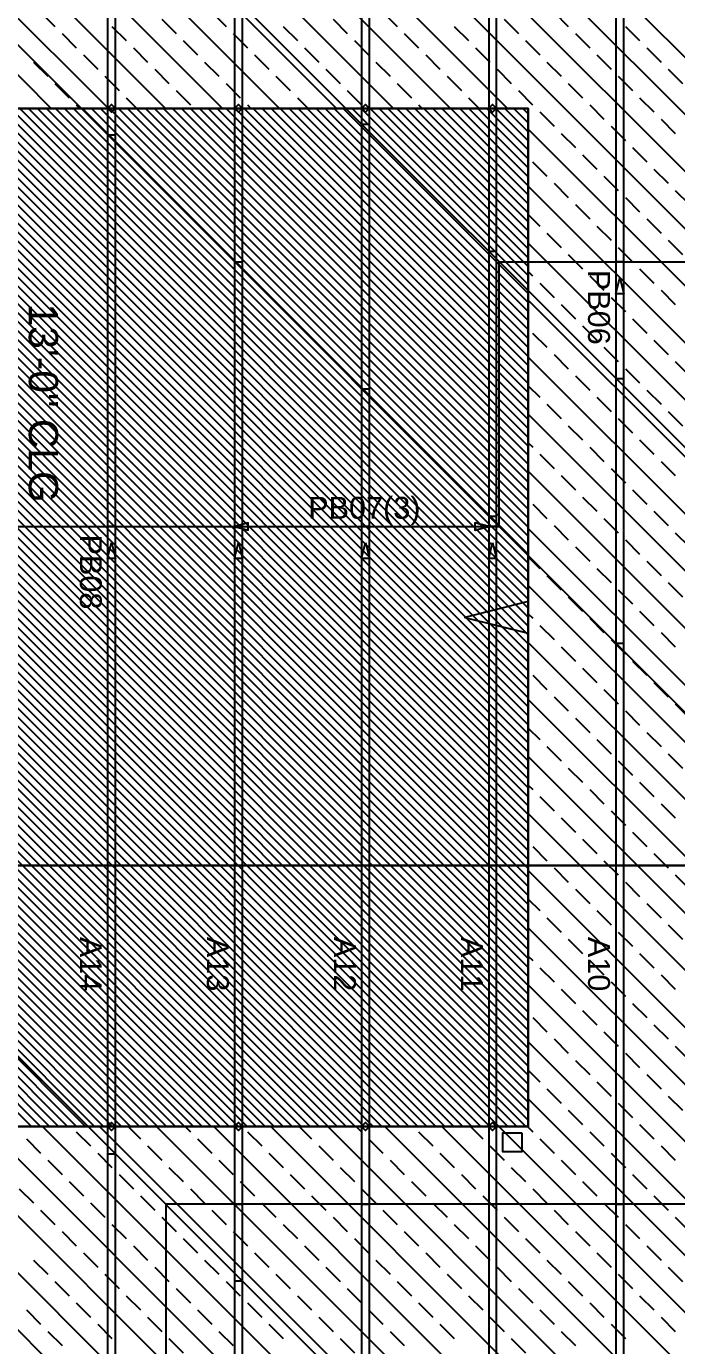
# Model space of a CAD drawing. Header units: inches. Extents: x -25328 to 8149, y -5530 to 4336.
# Drawn here: x 1439.2 to 1562.1, y 2801.9 to 3051.1 of the extents above; entities that cross this region are included whole.
import ezdxf

# ---------------------------------------------------------------- set-up
doc = ezdxf.new("R2010")
doc.units = ezdxf.units.IN
doc.header["$LTSCALE"] = 16
doc.header["$MEASUREMENT"] = 0
doc.layers.get('0').update_dxf_attribs({"linetype": 'CONTINUOUS'})
for name, color, linetype in [('1st_Floor_Labels_Engineering_Mem', 7, 'CONTINUOUS'), ('1st_Floor_Objects_Non-Associativ', 7, 'CONTINUOUS'), ('1st_Floor_Objects_Planes', 7, 'CONTINUOUS'), ('1st_Floor_Objects_Roof_Framing', 40, 'CONTINUOUS'), ('1st_Floor_Objects_Roof_Truss', 40, 'CONTINUOUS')]:
    doc.layers.add(name, color=color, linetype=linetype)
doc.styles.add('ARIAL', font='arial.ttf', dxfattribs={"height": 13.333333})

msp = doc.modelspace()

# ---------------------------------------------------------------- linework, layer by layer
at = {"layer": '1st_Floor_Labels_Engineering_Mem', "color": 7}
msp.add_line((1478.55624095, 2956.5857442), (1526.55624095, 2956.5857442), dxfattribs=at)
for points in [[(1478.55624095, 2956.5857442), (1481.14814463, 2955.89122515), (1481.14814463, 2957.28026324), (1478.55624095, 2956.5857442)], [(1526.55624095, 2956.5857442), (1523.96433726, 2957.28026324), (1523.96433726, 2955.89122515), (1526.55624095, 2956.5857442)]]:
    msp.add_lwpolyline(points, close=True, dxfattribs=at).dxf.unprotected_set("ltscale", 0)
at = {"layer": '1st_Floor_Objects_Non-Associativ', "color": 7}
for p, q in [((1422.43816844, 3057.0859273), (1443.93127147, 3035.59282427)), ((1433.21442881, 3057.0859273), (1454.70757762, 3035.59282427)), ((1443.99078074, 3057.0859273), (1465.48388377, 3035.59282427)), ((1454.76704112, 3057.0859273), (1476.26018992, 3035.59282427)), ((1465.54339305, 3057.0859273), (1487.03649607, 3035.59282427)), ((1476.31960765, 3057.0859273), (1497.81271067, 3035.59282427)), ((1487.09600535, 3057.0859273), (1508.58910838, 3035.59282427)), ((1497.87226573, 3057.0859273), (1519.36541453, 3035.59282427)), ((1508.64861766, 3057.0859273), (1530.14172068, 3035.59282427)), ((1519.42483226, 3057.0859273), (1566.04533854, 3010.4654439)), ((1530.20122996, 3057.0859273), (1566.04533854, 3021.24184161)), ((1540.97749034, 3057.0859273), (1566.04533854, 3032.01805621)), ((1551.75384227, 3057.0859273), (1573.24694529, 3035.59282427)), ((1441.91880503, 3053.76979571), (1444.61288157, 3051.0756734)), ((1474.24772349, 3053.76979571), (1476.94180003, 3051.0756734)), ((1506.57668773, 3053.76979571), (1509.27076426, 3051.0756734)), ((1538.90556041, 3053.76970416), (1541.59963694, 3051.07558184)), ((1455.38918773, 3051.0756734), (1458.08326426, 3048.38155108)), ((1464.8184785, 3052.42278033), (1467.51255503, 3049.72865801)), ((1487.71815196, 3051.0756734), (1490.4122285, 3048.38155108)), ((1497.14739695, 3052.42268878), (1499.84147349, 3049.72856646)), ((1520.04707042, 3051.0756734), (1522.74114695, 3048.38155108)), ((1529.47636119, 3052.42278033), (1532.17043773, 3049.72865801)), ((1552.37596598, 3051.0756734), (1555.07004252, 3048.38155108)), ((1445.95994273, 3049.72865801), (1448.65401927, 3047.0345357)), ((1468.85961619, 3048.38164263), (1471.55369273, 3045.68752032)), ((1478.28886119, 3049.72865801), (1480.98293773, 3047.0345357)), ((1501.18853465, 3048.38155108), (1503.88261119, 3045.68742877)), ((1510.61782542, 3049.72865801), (1513.31190196, 3047.0345357)), ((1533.51749888, 3048.38164263), (1536.21157542, 3045.68752032)), ((1542.94667521, 3049.72856646), (1545.64075175, 3047.03444415)), ((1450.00108043, 3045.68752032), (1452.69515696, 3042.993398)), ((1459.43032542, 3047.0345357), (1462.12440196, 3044.34041339)), ((1482.32999888, 3045.68752032), (1485.02407542, 3042.993398)), ((1491.75928965, 3047.0345357), (1494.45336619, 3044.34041339)), ((1514.65896312, 3045.68752032), (1517.35303965, 3042.993398)), ((1524.08820811, 3047.0345357), (1526.78228465, 3044.34041339)), ((1546.98779002, 3045.68742877), (1549.68186656, 3042.99330645)), ((1556.41708079, 3047.0345357), (1559.11115733, 3044.34041339)), ((1440.57178965, 3044.34041339), (1443.26586619, 3041.64629107)), ((1463.47146312, 3042.993398), (1466.16553965, 3040.29927569)), ((1472.90075389, 3044.34050494), (1475.59483043, 3041.64638262)), ((1495.80042735, 3042.993398), (1498.49450389, 3040.29927569)), ((1505.22967234, 3044.34041339), (1507.92374888, 3041.64629107)), ((1528.12934581, 3042.993398), (1530.82342234, 3040.29927569)), ((1537.55863658, 3044.34050494), (1540.25271312, 3041.64638262)), ((1560.4581956, 3042.993398), (1563.15227214, 3040.29927569)), ((1444.61292735, 3040.29927569), (1447.30700389, 3037.60515338)), ((1454.04221812, 3041.64638262), (1456.73629466, 3038.95226031)), ((1476.94189158, 3040.29936724), (1479.63596812, 3037.60524493)), ((1486.37113658, 3041.64638262), (1489.06521312, 3038.95226031)), ((1509.27081004, 3040.29927569), (1511.96488658, 3037.60515338)), ((1518.70010081, 3041.64638262), (1521.39417735, 3038.95226031)), ((1541.59977427, 3040.29936724), (1544.29385081, 3037.60524493)), ((1551.02890483, 3041.64629107), (1553.72298137, 3038.95216876)), ((1467.51260081, 3038.95226031), (1470.20667735, 3036.25813799)), ((1499.84156504, 3038.95226031), (1502.53564158, 3036.25813799)), ((1532.1704835, 3038.95226031), (1534.86456004, 3036.25813799)), ((1325.95802012, 3035.58879595), (1518.27978221, 2843.26707965)), ((1327.65105906, 3035.59282427), (1519.97680369, 2843.26707965)), ((1329.34808055, 3035.59282427), (1521.67382518, 2843.26707965)), ((1331.04505626, 3035.59282427), (1523.37080088, 2843.26707965)), ((1332.74212352, 3035.59282427), (1525.06786815, 2843.26707965)), ((1334.43909922, 3035.59282427), (1526.76484385, 2843.26707965)), ((1336.13612071, 3035.59282427), (1528.46186534, 2843.26707965)), ((1337.83314219, 3035.59282427), (1530.15888682, 2843.26707965)), ((1339.53020945, 3035.59282427), (1531.85595408, 2843.26707965)), ((1341.22723094, 3035.59282427), (1533.55297557, 2843.26707965)), ((1342.92420665, 3035.59282427), (1534.04433909, 2844.47269183)), ((1344.62127391, 3035.59282427), (1534.04433909, 2846.16975909)), ((1346.31824961, 3035.59282427), (1534.04433909, 2847.86678057)), ((1348.0152711, 3035.59282427), (1534.04433909, 2849.56380206)), ((1349.71233836, 3035.59282427), (1534.04433909, 2851.26082354)), ((1351.40935984, 3035.59282427), (1534.04433909, 2852.95784503)), ((1353.10633555, 3035.59282427), (1534.04433909, 2854.65482073)), ((1354.80340281, 3035.59282427), (1534.04433909, 2856.35188799)), ((1356.50037852, 3035.59282427), (1534.04433909, 2858.04890948)), ((1358.19744578, 3035.59282427), (1534.04433909, 2859.74593096)), ((1359.89446727, 3035.59282427), (1534.04433909, 2861.44295245)), ((1361.59144297, 3035.59282427), (1534.04433909, 2863.13992816)), ((1363.28846446, 3035.59282427), (1534.04433909, 2864.83694964)), ((1364.98553172, 3035.59282427), (1534.04433909, 2866.53406268)), ((1366.68250743, 3035.59282427), (1534.04433909, 2868.23103839)), ((1368.37952891, 3035.59282427), (1534.04433909, 2869.92805987)), ((1370.0765504, 3035.59282427), (1534.04433909, 2871.62508135)), ((1371.77357188, 3035.59282427), (1534.04433909, 2873.32205706)), ((1373.47063914, 3035.59282427), (1534.04433909, 2875.01912432)), ((1375.16766063, 3035.59282427), (1534.04433909, 2876.71614581)), ((1376.86463633, 3035.59282427), (1534.04433909, 2878.41316729)), ((1378.56170359, 3035.59282427), (1534.04433909, 2880.110143)), ((1380.25877086, 3035.59282427), (1534.04433909, 2881.80725604)), ((1381.95574656, 3035.59282427), (1534.04433909, 2883.50423174)), ((1383.65276805, 3035.59282427), (1534.04433909, 2885.20125323)), ((1385.34974376, 3035.59282427), (1534.04433909, 2886.89827471)), ((1387.04681102, 3035.59282427), (1534.04433909, 2888.5952962)), ((1388.7438325, 3035.59282427), (1534.04433909, 2890.29231768)), ((1390.44085398, 3035.59282427), (1534.04433909, 2891.98933917)), ((1392.13787547, 3035.59282427), (1534.04433909, 2893.68636065)), ((1393.83485118, 3035.59282427), (1534.04433909, 2895.38338214)), ((1395.53191844, 3035.59282427), (1534.04433909, 2897.08040362)), ((1397.22893992, 3035.59282427), (1534.04433909, 2898.7774251)), ((1398.92596141, 3035.59282427), (1534.04433909, 2900.47440081)), ((1400.62298289, 3035.59282427), (1534.04433909, 2902.17146807)), ((1402.3199586, 3035.59282427), (1534.04433909, 2903.86848956)), ((1404.01698008, 3035.59282427), (1534.04433909, 2905.56551104)), ((1405.71404734, 3035.59282427), (1534.04433909, 2907.26253253)), ((1407.41106883, 3035.59282427), (1534.04433909, 2908.95950823)), ((1409.10804454, 3035.59282427), (1534.04433909, 2910.65657549)), ((1410.8051118, 3035.59282427), (1534.04433909, 2912.35359698)), ((1412.50208751, 3035.59282427), (1534.04433909, 2914.05061846)), ((1414.19910899, 3035.59282427), (1534.04433909, 2915.74763995)), ((1415.89613047, 3035.59282427), (1534.04433909, 2917.44466143)), ((1417.59315196, 3035.59282427), (1534.04433909, 2919.14168292)), ((1419.29021922, 3035.59282427), (1534.04433909, 2920.8387044)), ((1420.9872407, 3035.59282427), (1534.04433909, 2922.53572589)), ((1422.68426219, 3035.59282427), (1534.04433909, 2924.23274737)), ((1424.38128367, 3035.59282427), (1534.04433909, 2925.92976885)), ((1426.07825938, 3035.59282427), (1534.04433909, 2927.62679034)), ((1427.77528086, 3035.59282427), (1534.04433909, 2929.32372027)), ((1429.47230235, 3035.59282427), (1534.04433909, 2931.02083331)), ((1431.16932383, 3035.59282427), (1534.04433909, 2932.71785479)), ((1432.86639109, 3035.59282427), (1534.04433909, 2934.41487628)), ((1434.56341258, 3035.59282427), (1534.04433909, 2936.11189776)), ((1436.26043406, 3035.59282427), (1534.04433909, 2937.80891924)), ((1437.95740977, 3035.59282427), (1534.04433909, 2939.50594073)), ((1439.65443126, 3035.59282427), (1534.04433909, 2941.20296221)), ((1441.35145274, 3035.59282427), (1534.04433909, 2942.8999837)), ((1443.04847422, 3035.59282427), (1534.04433909, 2944.59700518)), ((1444.74549571, 3035.59282427), (1534.04433909, 2946.29402667)), ((1446.44256297, 3035.59282427), (1534.04433909, 2947.99104815)), ((1448.13958445, 3035.59282427), (1534.04433909, 2949.68806964)), ((1448.65406504, 3036.25813799), (1449.31937877, 3035.59282427)), ((1449.83656016, 3035.59282427), (1534.04433909, 2951.38509112)), ((1451.53358165, 3035.59282427), (1534.04433909, 2953.0821126)), ((1453.23064891, 3035.59282427), (1534.04433909, 2954.77913409)), ((1454.92767039, 3035.59282427), (1534.04433909, 2956.47615557)), ((1456.6246461, 3035.59282427), (1534.04433909, 2958.17317706)), ((1458.08335582, 3037.60524493), (1460.09573069, 3035.59282427)), ((1458.32166758, 3035.59282427), (1534.04433909, 2959.87019854)), ((1460.01868907, 3035.59282427), (1534.04433909, 2961.56722003)), ((1461.71575633, 3035.59282427), (1534.04433909, 2963.26424151)), ((1463.41277781, 3035.59282427), (1534.04433909, 2964.96126299)), ((1465.1097993, 3035.59282427), (1534.04433909, 2966.65828448)), ((1466.80677501, 3035.59282427), (1534.04433909, 2968.35530596)), ((1468.50379649, 3035.59282427), (1534.04433909, 2970.05232745)), ((1470.20086375, 3035.59282427), (1534.04433909, 2971.74934893)), ((1471.89788523, 3035.59282427), (1534.04433909, 2973.44637042)), ((1473.59490672, 3035.59282427), (1534.04433909, 2975.1433919)), ((1475.2919282, 3035.59282427), (1534.04433909, 2976.84041339)), ((1476.98894969, 3035.59282427), (1534.04433909, 2978.53743487)), ((1478.68597117, 3035.59282427), (1534.04433909, 2980.23445635)), ((1480.38299266, 3035.59282427), (1534.04433909, 2981.93147784)), ((1480.98302928, 3036.25822955), (1481.64843455, 3035.59282427)), ((1482.08001414, 3035.59282427), (1534.04433909, 2983.62849932)), ((1483.77703563, 3035.59282427), (1534.04433909, 2985.32552081)), ((1485.47401133, 3035.59282427), (1534.04433909, 2987.02254229)), ((1487.17103282, 3035.59282427), (1534.04433909, 2988.71956378)), ((1488.86810008, 3035.59282427), (1534.04433909, 2990.41658526)), ((1490.41227427, 3037.60524493), (1492.42464915, 3035.59282427)), ((1490.56507579, 3035.59282427), (1534.04433909, 2992.11360674)), ((1492.26214305, 3035.59282427), (1534.04433909, 2993.81062823)), ((1493.95916453, 3035.59282427), (1534.04433909, 2995.50764971)), ((1495.65618602, 3035.59282427), (1534.04433909, 2997.2046712)), ((1497.3532075, 3035.59282427), (1534.04433909, 2998.90169268)), ((1499.05018321, 3035.59282427), (1534.04433909, 3000.59871417)), ((1500.74725047, 3035.59282427), (1534.04433909, 3002.29573565)), ((1502.44422618, 3035.59282427), (1534.04433909, 3003.99275714)), ((1504.14124766, 3035.59282427), (1534.04433909, 3005.68977862)), ((1505.83826915, 3035.59282427), (1534.04433909, 3007.3868001)), ((1507.53533641, 3035.59282427), (1534.04433909, 3009.08382159)), ((1509.23235789, 3035.59282427), (1534.04433909, 3010.78084307)), ((1510.92937938, 3035.59282427), (1534.04433909, 3012.47786456)), ((1512.62640086, 3035.59282427), (1534.04433909, 3014.17488604)), ((1513.31194773, 3036.25813799), (1513.97726146, 3035.59282427)), ((1514.32337657, 3035.59282427), (1534.04433909, 3015.87190753)), ((1516.02039805, 3035.59282427), (1534.04433909, 3017.56892901)), ((1517.71746531, 3035.59282427), (1534.04433909, 3019.26595049)), ((1519.4144868, 3035.59282427), (1534.04433909, 3020.96297198)), ((1521.11150828, 3035.59282427), (1534.04433909, 3022.65999346)), ((1522.74123851, 3037.60524493), (1524.75361338, 3035.59282427)), ((1522.80852977, 3035.59282427), (1534.04433909, 3024.35701495)), ((1524.50550547, 3035.59282427), (1534.04433909, 3026.05403643)), ((1526.20252696, 3035.59282427), (1534.04433909, 3027.75105792)), ((1527.89959422, 3035.59282427), (1534.04433909, 3029.4480794)), ((1529.5966157, 3035.59282427), (1534.04433909, 3031.14510089)), ((1531.29359141, 3035.59282427), (1534.04433909, 3032.84212237)), ((1532.99065867, 3035.59282427), (1534.04433909, 3034.53914385)), ((1545.64088908, 3036.25822955), (1548.33496562, 3033.56410723)), ((1555.07001963, 3037.60515338), (1557.76409617, 3034.91103106)), ((1325.95802012, 3033.89177447), (1516.58276072, 2843.26707965)), ((1536.2116212, 3034.91112261), (1538.90569773, 3032.2170003)), ((1559.11113444, 3033.56401568), (1561.80521098, 3030.86989337)), ((1325.95802012, 3032.19475299), (1514.88569346, 2843.26707965)), ((1325.95802012, 3030.49782305), (1513.18871775, 2843.26707965)), ((1534.04433909, 3031.69020587), (1566.04533854, 2999.6892293)), ((1540.25275889, 3030.86998492), (1542.94683543, 3028.1758626)), ((1549.68200389, 3032.21709185), (1552.37608043, 3029.52296954)), ((1325.95802012, 3028.80080157), (1511.49169627, 2843.26707965)), ((1553.72311869, 3028.17595416), (1556.41719523, 3025.48183184)), ((1325.95802012, 3027.10378008), (1509.79467479, 2843.26707965)), ((1325.95802012, 3025.4067586), (1508.0976533, 2843.26707965)), ((1534.86465159, 3025.48183184), (1537.55872813, 3022.78770953)), ((1544.2938737, 3026.82884722), (1546.98795024, 3024.13472491)), ((1325.95802012, 3023.70964556), (1506.40063182, 2843.26707965)), ((1557.7642335, 3024.13481646), (1560.45831004, 3021.44069415)), ((1325.95802012, 3022.01271563), (1504.70361033, 2843.26707965)), ((1534.04433909, 3020.91389971), (1566.04533854, 2988.91292315)), ((1538.90578929, 3021.44069415), (1541.59986583, 3018.74657183)), ((1548.33498851, 3022.78770953), (1551.02906504, 3020.09358721)), ((1325.95802012, 3020.31569415), (1503.00658885, 2843.26707965)), ((1325.95802012, 3018.61867266), (1501.30956736, 2843.26707965)), ((1552.37610331, 3018.74657183), (1555.07017985, 3016.05244952)), ((1561.80534831, 3020.09367877), (1564.49942485, 3017.39955645)), ((1325.95802012, 3016.92165118), (1499.61254588, 2843.26707965)), ((1534.04433909, 3015.52574664), (1536.21171275, 3013.3583272)), ((1542.94690409, 3017.39955645), (1545.64098063, 3014.70543414)), ((1325.95802012, 3015.22462969), (1497.9155244, 2843.26707965)), ((1325.95802012, 3013.52760821), (1496.21850291, 2843.26707965)), ((1546.9880189, 3013.35841876), (1549.68209544, 3010.66429644)), ((1556.41721812, 3014.70543414), (1559.11129466, 3012.01131182)), ((1325.95802012, 3011.83058673), (1494.52148143, 2843.26707965)), ((1537.55877391, 3012.01131182), (1540.25285044, 3009.31718951)), ((1560.45833293, 3010.66429644), (1563.15240947, 3007.97017413)), ((1325.95802012, 3010.13356524), (1492.82445994, 2843.26707965)), ((1325.95802012, 3008.43654376), (1491.12743846, 2843.26707965)), ((1534.04433909, 3010.13759356), (1566.04533854, 2978.136617)), ((1541.5999116, 3007.97017413), (1544.29398814, 3005.27605181)), ((1551.02913371, 3009.31728106), (1553.72321025, 3006.62315875)), ((1325.95802012, 3006.73943072), (1489.43041697, 2843.26707965)), ((1325.95802012, 3005.04250079), (1487.73339549, 2843.26707965)), ((1325.95802012, 3003.3454793), (1486.036374, 2843.26707965)), ((1534.04433909, 3004.74944049), (1534.86474315, 3003.92903643)), ((1545.64102641, 3003.92903643), (1548.33510295, 3001.23491412)), ((1555.07024852, 3005.27614337), (1557.76432505, 3002.58202105)), ((1325.95802012, 3001.64845782), (1484.33935252, 2843.26707965)), ((1536.2118043, 3002.58202105), (1538.90588084, 2999.88789874)), ((1559.11136332, 3001.23500567), (1561.80543986, 2998.54088336)), ((1325.95802012, 2999.95143633), (1482.64233104, 2843.26707965)), ((1325.95802012, 2998.2543233), (1480.94530955, 2843.26707965)), ((1534.04433909, 2999.36119586), (1566.04536143, 2967.36021929)), ((1540.252942, 2998.54088336), (1542.94701854, 2995.84676104)), ((1549.68214122, 2999.88789874), (1552.37621775, 2997.19377642)), ((1325.95802012, 2996.55739337), (1479.24828807, 2843.26707965)), ((1553.72325602, 2995.84676104), (1556.41733256, 2993.15263873)), ((1325.95802012, 2994.86037188), (1477.55126658, 2843.26707965)), ((1325.95802012, 2993.1633504), (1475.8542451, 2843.26707965)), ((1534.86478892, 2993.15273028), (1537.55886546, 2990.45860797)), ((1544.2940568, 2994.49974566), (1546.98813334, 2991.80562335)), ((1325.95802012, 2991.46632891), (1474.15722361, 2843.26707965)), ((1548.33517161, 2990.45860797), (1551.02924815, 2987.76448565)), ((1557.76437083, 2991.80562335), (1560.45844737, 2989.11150103)), ((1325.95802012, 2989.76930743), (1472.46020213, 2843.26707965)), ((1325.95802012, 2988.07228594), (1470.76318065, 2843.26707965)), ((1534.04433909, 2988.58498126), (1566.04533854, 2956.58400469)), ((1538.90592662, 2989.11159258), (1541.60000315, 2986.41747027)), ((1325.95802012, 2986.37526446), (1469.06615916, 2843.26707965)), ((1552.37628642, 2986.41747027), (1555.07036296, 2983.72334796)), ((1561.80548564, 2987.76448565), (1564.49956218, 2985.07036334)), ((1325.95802012, 2984.67824298), (1467.36913768, 2843.26707965)), ((1325.95802012, 2982.98122149), (1465.67211619, 2843.26707965)), ((1534.04433909, 2983.19691973), (1536.21189586, 2981.02931719)), ((1542.94704142, 2985.07045489), (1545.64111796, 2982.37633257)), ((1325.95802012, 2981.28420001), (1463.97509471, 2843.26707965)), ((1546.98815623, 2981.02931719), (1549.68223277, 2978.33519488)), ((1556.41740123, 2982.37633257), (1559.11147776, 2979.68221026)), ((1325.95802012, 2979.58717852), (1462.27807322, 2843.26707965)), ((1537.55895701, 2979.68230181), (1540.25303355, 2976.9881795)), ((1560.45851603, 2978.33519488), (1563.15259257, 2975.64107257)), ((1325.95802012, 2977.89015704), (1460.58105174, 2843.26707965)), ((1325.95802012, 2976.193044), (1458.88403025, 2843.26707965)), ((1534.04433909, 2977.8086751), (1566.04533854, 2945.80769854)), ((1541.60009471, 2975.64116412), (1544.29417125, 2972.9470418)), ((1551.02927104, 2976.9881795), (1553.72334758, 2974.29405718)), ((1325.95802012, 2974.49611407), (1457.18700877, 2843.26707965)), ((1325.95802012, 2972.79909258), (1455.48998729, 2843.26707965)), ((1325.95802012, 2971.1020711), (1453.7929658, 2843.26707965)), ((1534.04433909, 2972.42052203), (1534.86488047, 2971.59993487)), ((1545.64120951, 2971.60002642), (1548.33528605, 2968.90590411)), ((1555.07038585, 2972.9470418), (1557.76446238, 2970.25291949)), ((1325.95802012, 2969.40504962), (1452.09594432, 2843.26707965)), ((1536.21194163, 2970.25291949), (1538.90601817, 2967.55879717)), ((1559.11150065, 2968.90590411), (1561.80557719, 2966.21178179)), ((1325.95802012, 2967.70793658), (1450.39892283, 2843.26707965)), ((1325.95802012, 2966.01100665), (1448.70190135, 2843.26707965)), ((1534.04433909, 2967.03236895), (1566.04533854, 2935.03139239)), ((1540.25307933, 2966.21178179), (1542.94715586, 2963.51765948)), ((1549.68232432, 2967.55888873), (1552.37640086, 2964.86476641)), ((1325.95802012, 2964.31398516), (1447.00487986, 2843.26707965)), ((1553.72343913, 2963.51775103), (1556.41751567, 2960.82362872)), ((1325.95802012, 2962.61696368), (1445.30785838, 2843.26707965)), ((1325.95802012, 2960.91985064), (1443.6108369, 2843.26707965)), ((1534.86497203, 2960.82362872), (1537.55904857, 2958.1295064)), ((1544.29419413, 2962.1706441), (1546.98827067, 2959.47652178)), ((1325.95802012, 2959.22292071), (1441.91381541, 2843.26707965)), ((1548.33530894, 2958.1295064), (1551.02938548, 2955.43538409)), ((1557.76455394, 2959.47661334), (1560.45863047, 2956.78249102)), ((1325.95802012, 2957.52589923), (1440.21679393, 2843.26707965)), ((1534.04433909, 2956.2560628), (1566.04533854, 2924.25504046)), ((1538.90610972, 2956.78249102), (1541.60018626, 2954.08836871)), ((1552.37642375, 2954.08836871), (1555.07050029, 2951.39424639)), ((1561.80566874, 2955.43547564), (1564.49974528, 2952.74135333)), ((1534.04433909, 2950.86781817), (1536.21203318, 2948.70012408)), ((1542.94722453, 2952.74135333), (1545.64130107, 2950.04723101)), ((1546.98833934, 2948.70021563), (1549.68241587, 2946.00609332)), ((1556.41753856, 2950.04723101), (1559.11161509, 2947.3531087)), ((1537.55909434, 2947.3531087), (1540.25317088, 2944.65898638)), ((1560.45865336, 2946.00609332), (1563.1527299, 2943.311971)), ((1534.04433909, 2945.47975665), (1566.04536143, 2913.47878008)), ((1541.60023204, 2943.311971), (1544.29430857, 2940.61784869)), ((1551.02945414, 2944.65907794), (1553.72353068, 2941.96495562)), ((1555.07056895, 2940.61794024), (1557.76464549, 2937.92381793)), ((1534.04433909, 2940.09160357), (1534.86510936, 2939.27083331)), ((1545.64134684, 2939.27083331), (1548.33542338, 2936.57671099)), ((1536.21217051, 2937.92381793), (1538.90624705, 2935.22969561)), ((1559.11168376, 2936.57680255), (1561.8057603, 2933.88268023)), ((1534.04433909, 2934.70345049), (1566.04536143, 2902.70242816)), ((1540.25330821, 2933.88268023), (1542.94738475, 2931.18860369)), ((1549.68246165, 2935.22969561), (1552.37653819, 2932.53561907)), ((1553.72357646, 2931.18855792), (1556.417653, 2928.49448138)), ((1534.86510936, 2928.49438983), (1537.55918589, 2925.80031329)), ((1544.29442302, 2929.84154254), (1546.98849955, 2927.147466)), ((1548.33553782, 2925.80040484), (1551.02961436, 2923.1063283)), ((1557.76469127, 2927.14742022), (1560.4587678, 2924.45334368)), ((1534.04433909, 2923.92714434), (1566.04533854, 2891.92616778)), ((1538.90624705, 2924.45325213), (1541.60032359, 2921.75917559)), ((1552.37665263, 2921.75926715), (1555.07072917, 2919.06519061)), ((1561.80580607, 2923.10628253), (1564.49988261, 2920.41220599)), ((1534.04433909, 2918.53908282), (1536.21226207, 2916.37115985)), ((1542.94736186, 2920.41211444), (1545.6414384, 2917.7180379)), ((1546.98847667, 2916.37097674), (1549.6825532, 2913.6769002)), ((1556.41776744, 2917.71812945), (1559.11184398, 2915.02405291)), ((1537.55932322, 2915.02409869), (1540.25339976, 2912.33002215)), ((1560.45888224, 2913.67699175), (1563.15295878, 2910.98291522)), ((1534.04433909, 2913.15083819), (1566.04533854, 2881.14981585)), ((1541.60046092, 2910.98296099), (1544.29453746, 2908.28888445)), ((1551.02959147, 2912.32983904), (1553.72366801, 2909.63576251)), ((1555.07070628, 2908.28870135), (1557.76478282, 2905.59462481)), ((1534.04433909, 2907.76268511), (1534.86524669, 2906.94177752)), ((1545.64157573, 2906.9418233), (1548.33565226, 2904.24774676)), ((1536.21230784, 2905.59471636), (1538.90638438, 2902.90063983)), ((1559.11182109, 2904.24756365), (1561.80589763, 2901.55348712)), ((1534.04433909, 2902.37453204), (1566.04531565, 2870.37355548)), ((1540.25344554, 2901.55357867), (1542.94752208, 2898.85950213)), ((1549.68269053, 2902.9006856), (1552.37676707, 2900.20660906)), ((1553.72380534, 2898.85954791), (1556.41788188, 2896.16547137)), ((1534.86533824, 2896.16537982), (1537.55941478, 2893.47130328)), ((1544.29456034, 2897.51244097), (1546.98863688, 2894.81836444)), ((1548.33567515, 2893.47130328), (1551.02975169, 2890.77722674)), ((1557.76492015, 2894.81841021), (1560.45899669, 2892.12433367)), ((1534.04433909, 2891.59822589), (1566.04533854, 2859.59724932)), ((1538.90647593, 2892.12424212), (1541.60055247, 2889.43016558)), ((1561.80603495, 2890.77727252), (1564.50011149, 2888.08319598)), ((1552.37678996, 2889.43016558), (1555.0708665, 2886.73608904)), ((1534.04433909, 2886.21007281), (1536.21235362, 2884.04205828)), ((1542.94759074, 2888.08310443), (1545.64166728, 2885.38902789)), ((1546.98870555, 2884.04196673), (1549.68278209, 2881.34789019)), ((1556.41790477, 2885.38902789), (1559.1119813, 2882.69495135)), ((1534.04433909, 2880.82191973), (1566.04533854, 2848.82094317)), ((1537.55941478, 2882.69499713), (1540.25349131, 2880.00092059)), ((1560.45901957, 2881.34789019), (1563.15309611, 2878.65381365)), ((1541.60055247, 2878.65385943), (1544.29462901, 2875.95978289)), ((1551.02982035, 2880.00082903), (1553.72389689, 2877.3067525)), ((1555.07093516, 2875.95969134), (1557.7650117, 2873.2656148)), ((1534.04433909, 2875.43372088), (1534.86529246, 2874.61276751)), ((1545.64166728, 2874.61272174), (1548.33574382, 2871.9186452)), ((1536.21235362, 2873.26570635), (1538.90643016, 2870.57162982)), ((1559.11204997, 2871.91855364), (1561.80612651, 2869.22447711)), ((1534.04433909, 2870.04561358), (1620.9046754, 2783.18527728)), ((1540.25349131, 2869.22456866), (1542.94756785, 2866.53049212)), ((1549.68278209, 2870.57158404), (1552.37685862, 2867.8775075)), ((1553.72389689, 2866.53044634), (1556.41797343, 2863.83636981)), ((1534.86533824, 2863.83646136), (1537.55941478, 2861.14238482)), ((1544.29460612, 2865.18343096), (1546.98868266, 2862.48935443)), ((1548.33572093, 2861.14229327), (1551.02979747, 2858.44821673)), ((1557.7650117, 2862.48930865), (1560.45908824, 2859.79523211)), ((1534.04433909, 2859.26930743), (1610.12836924, 2783.18527728)), ((1538.90647593, 2859.79532366), (1541.60055247, 2857.10124713)), ((1561.80612651, 2858.44817095), (1564.50020305, 2855.75409442)), ((1552.37683574, 2857.10115557), (1555.07091227, 2854.40707903)), ((1534.04433909, 2853.88115435), (1536.21235362, 2851.71313983)), ((1542.94759074, 2855.75418597), (1545.64166728, 2853.06010943)), ((1546.98870555, 2851.71304827), (1549.68278209, 2849.01897174)), ((1556.41795054, 2853.06001788), (1559.11202708, 2850.36594134)), ((1534.04433909, 2848.49300128), (1599.35206309, 2783.18527728)), ((1537.55941478, 2850.36607867), (1540.25349131, 2847.67200213)), ((1560.45906535, 2849.01888018), (1563.15314189, 2846.32480364)), ((1541.60055247, 2846.32494097), (1544.29462901, 2843.63086444)), ((1551.02982035, 2847.67191058), (1553.72389689, 2844.97783404)), ((1555.07093516, 2843.63077288), (1557.7650117, 2840.93669634)), ((1399.17832652, 2843.26707965), (1459.35937205, 2783.08598834)), ((1409.95454112, 2843.26707965), (1572.52546397, 2680.69615679)), ((1420.73093882, 2843.26707965), (1572.52548686, 2691.47250872)), ((1431.50715342, 2843.26707965), (1572.52546397, 2702.2487691)), ((1439.22509471, 2840.93733721), (1441.91917125, 2838.24326068)), ((1442.28350535, 2843.26707965), (1572.52548686, 2713.02512103)), ((1448.65438548, 2842.28435259), (1451.34846202, 2839.59027606)), ((1453.05976573, 2843.26707965), (1572.52548686, 2723.8013814)), ((1458.44787303, 2843.26707965), (1460.77779857, 2840.93715411)), ((1463.83616343, 2843.26707965), (1572.52548686, 2734.57773333)), ((1469.22427073, 2843.26707965), (1470.20713511, 2842.28421527)), ((1471.55419627, 2840.93715411), (1474.24827281, 2838.24307757)), ((1474.61237803, 2843.26707965), (1572.52546397, 2745.35399371)), ((1480.98348704, 2842.28416949), (1483.67756358, 2839.59009295)), ((1485.38877574, 2843.26707965), (1572.52546397, 2756.13039141)), ((1490.77688304, 2843.26707965), (1493.10690013, 2840.93706256)), ((1496.16503611, 2843.26707965), (1572.52546397, 2766.90660601)), ((1501.55314341, 2843.26707965), (1502.5361909, 2842.28403216)), ((1503.88325206, 2840.936971), (1506.57732859, 2838.24289446)), ((1506.94134227, 2843.26707965), (1572.52546397, 2777.68300372)), ((1513.3125886, 2842.28398638), (1516.00666514, 2839.58990985)), ((1517.71764842, 2843.26707965), (1577.79945079, 2783.18527728)), ((1523.10584727, 2843.26707965), (1525.43604747, 2840.93687945)), ((1528.49395457, 2843.26707965), (1588.57580272, 2783.1852315)), ((1533.88206187, 2843.26707965), (1534.86529246, 2842.28384905)), ((1536.21235362, 2840.9367879), (1538.90643016, 2838.24271136)), ((1545.64166728, 2842.28380328), (1548.33574382, 2839.58972674)), ((1462.12485972, 2839.59009295), (1464.81893626, 2836.89601641)), ((1494.45396128, 2839.5900014), (1497.14803782, 2836.89592486)), ((1526.78310862, 2839.58981829), (1529.47718516, 2836.89574175)), ((1559.11204997, 2839.58963519), (1561.80612651, 2836.89555865)), ((1443.2662324, 2836.89619952), (1445.96030894, 2834.20212298)), ((1452.69552317, 2838.2432149), (1455.38959971, 2835.54913836)), ((1475.59533397, 2836.89601641), (1478.2894105, 2834.20193987)), ((1485.02462474, 2838.24303179), (1487.71870127, 2835.54895526)), ((1507.92438975, 2836.89583331), (1510.61846629, 2834.20175677)), ((1517.3537263, 2838.24284869), (1520.04780284, 2835.54877215)), ((1540.25349131, 2836.8956502), (1542.94756785, 2834.20157366)), ((1549.68278209, 2838.24266558), (1552.37685862, 2835.54858904)), ((1456.73666087, 2834.2020772), (1459.43073741, 2831.50800067)), ((1466.16599742, 2835.54895526), (1468.86007396, 2832.85487872)), ((1489.06576243, 2834.2018941), (1491.75983897, 2831.50781756)), ((1498.49509898, 2835.5488637), (1501.18917552, 2832.85478716)), ((1521.39486399, 2834.20171099), (1524.08894053, 2831.50763445)), ((1530.82424632, 2835.5486806), (1533.51832286, 2832.85460406)), ((1553.72389689, 2834.20152789), (1556.41797343, 2831.50745135)), ((1437.87803355, 2831.50800067), (1440.57211009, 2828.81392413)), ((1447.3073701, 2832.85506182), (1450.00144664, 2830.16098528)), ((1470.20713511, 2831.50781756), (1472.90121165, 2828.81374102)), ((1479.63647166, 2832.85487872), (1482.3305482, 2830.16080218)), ((1502.53623668, 2831.50772601), (1505.23031321, 2828.81364947)), ((1511.96552745, 2832.85469561), (1514.65960398, 2830.16061907)), ((1534.86538401, 2831.5075429), (1537.55946055, 2828.81346636)), ((1544.29460612, 2832.85451251), (1546.98868266, 2830.16043597)), ((1451.34850779, 2828.81392413), (1454.04258433, 2826.11984759)), ((1460.77779857, 2830.16093951), (1463.4718751, 2827.46686297)), ((1483.67760936, 2828.81374102), (1486.37168589, 2826.11966448)), ((1493.10690013, 2830.1607564), (1495.80097667, 2827.46667987)), ((1516.00666514, 2828.81355792), (1518.70074168, 2826.11948138)), ((1525.43600169, 2830.1605733), (1528.13007823, 2827.46649676)), ((1548.33572093, 2828.81337481), (1551.02979747, 2826.11929827)), ((1557.7650117, 2830.16039019), (1560.45908824, 2827.46631365)), ((1441.91917125, 2827.46686297), (1444.61324778, 2824.77278643)), ((1464.81893626, 2826.11980181), (1467.5130128, 2823.42572528)), ((1474.24827281, 2827.46667987), (1476.94234935, 2824.77260333)), ((1497.14803782, 2826.11961871), (1499.84211436, 2823.42554217)), ((1506.57737437, 2827.46658831), (1509.27145091, 2824.77251177)), ((1529.47713939, 2826.1194356), (1532.17121592, 2823.42535906)), ((1538.90652171, 2827.46640521), (1541.60059825, 2824.77232867)), ((1561.80612651, 2826.1192525), (1564.50020305, 2823.42517596)), ((1455.38964549, 2824.77278643), (1458.08372203, 2822.07870989)), ((1487.71874705, 2824.77260333), (1490.41282359, 2822.07852679)), ((1520.04780284, 2824.77242022), (1522.74187938, 2822.07834368)), ((1552.37683574, 2824.77223712), (1555.07091227, 2822.07816058)), ((1445.96030894, 2823.42572528), (1448.65438548, 2820.73164874)), ((1468.86007396, 2822.07866412), (1471.55415049, 2819.38458758)), ((1478.2894105, 2823.42554217), (1480.98348704, 2820.73146563)), ((1501.18917552, 2822.07848101), (1503.88325206, 2819.38440447)), ((1510.61851207, 2823.42545062), (1513.3125886, 2820.73137408)), ((1533.51827708, 2822.07829791), (1536.21235362, 2819.38422137)), ((1542.94763652, 2823.42526751), (1545.64171305, 2820.73119097)), ((1450.00144664, 2819.38458758), (1452.69552317, 2816.69051104)), ((1459.43078318, 2820.73164874), (1462.12485972, 2818.0375722)), ((1482.3305482, 2819.38440447), (1485.02462474, 2816.69032794)), ((1491.75988475, 2820.73146563), (1494.45396128, 2818.03738909)), ((1514.65964976, 2819.38431292), (1517.3537263, 2816.69023638)), ((1524.08894053, 2820.73128253), (1526.78301707, 2818.03720599)), ((1546.98875132, 2819.38412982), (1549.68282786, 2816.69005328)), ((1556.41795054, 2820.73109942), (1559.11202708, 2818.03702288)), ((1440.57211009, 2818.03770953), (1443.26618663, 2815.34363299)), ((1463.47192088, 2816.69051104), (1466.16599742, 2813.9964345)), ((1472.90121165, 2818.03752642), (1475.59528819, 2815.34344988)), ((1495.80102244, 2816.69032794), (1498.49509898, 2813.9962514)), ((1505.23031321, 2818.03734332), (1507.92438975, 2815.34326678)), ((1528.13007823, 2816.69014483), (1530.82415477, 2813.99606829)), ((1537.55941478, 2818.03716021), (1540.25349131, 2815.34308367)), ((1560.45906535, 2816.68996173), (1563.15314189, 2813.99588519)), ((1444.61324778, 2813.99657183), (1447.30732432, 2811.30249529)), ((1454.04258433, 2815.34344988), (1456.73666087, 2812.64937335)), ((1476.94234935, 2813.99638873), (1479.63642588, 2811.30231219)), ((1486.37168589, 2815.34326678), (1489.06576243, 2812.64919024)), ((1509.27145091, 2813.99620562), (1511.96552745, 2811.30212908)), ((1518.70078746, 2815.34317523), (1521.39486399, 2812.64909869)), ((1541.60055247, 2813.99602252), (1544.29462901, 2811.30194598)), ((1551.02986613, 2815.34299212), (1553.72394267, 2812.64891558)), ((1458.08372203, 2811.30231219), (1460.77779857, 2808.60823565)), ((1467.51305857, 2812.64937335), (1470.20713511, 2809.95529681)), ((1490.41282359, 2811.30212908), (1493.10690013, 2808.60805255)), ((1499.84216014, 2812.64919024), (1502.53623668, 2809.9551137)), ((1522.74192515, 2811.30203753), (1525.43600169, 2808.60796099)), ((1532.17121592, 2812.64900714), (1534.86529246, 2809.9549306)), ((1555.07098094, 2811.30185443), (1557.76505748, 2808.60777789)), ((1439.22509471, 2808.60841876), (1441.91917125, 2805.91434222)), ((1448.65438548, 2809.95543414), (1451.34846202, 2807.2613576)), ((1471.55419627, 2808.60823565), (1474.24827281, 2805.91415911)), ((1480.98348704, 2809.95525103), (1483.67756358, 2807.26117449)), ((1503.88329783, 2808.60805255), (1506.57737437, 2805.91397601)), ((1513.3125886, 2809.95506793), (1516.00666514, 2807.26099139)), ((1536.21235362, 2808.60786944), (1538.90643016, 2805.9137929)), ((1545.64166728, 2809.95488482), (1548.33574382, 2807.26080828)), ((1462.12485972, 2807.26117449), (1464.81893626, 2804.56709796)), ((1494.45396128, 2807.26099139), (1497.14803782, 2804.56691485)), ((1526.78306285, 2807.26089984), (1529.47713939, 2804.5668233)), ((1559.11209575, 2807.26071673), (1561.80617228, 2804.56664019)), ((1443.2662324, 2804.56728106), (1445.96030894, 2801.87320452)), ((1452.69552317, 2805.91429644), (1455.38959971, 2803.2202199)), ((1475.59533397, 2804.56709796), (1478.2894105, 2801.87302142)), ((1485.02462474, 2805.91411334), (1487.71870127, 2803.2200368)), ((1507.92443553, 2804.56691485), (1510.61851207, 2801.87283831)), ((1517.3537263, 2805.91393023), (1520.04780284, 2803.21985369)), ((1540.25349131, 2804.56673174), (1542.94756785, 2801.87265521)), ((1549.68278209, 2805.91374713), (1552.37685862, 2803.21967059)), ((1466.16599742, 2803.2200368), (1468.86007396, 2800.52596026)), ((1498.49509898, 2803.21985369), (1501.18917552, 2800.52577716)), ((1530.82420054, 2803.21976214), (1533.51827708, 2800.5256856))]:
    msp.add_line(p, q, dxfattribs=at)
msp.add_lwpolyline([(1296.55613414, 2779.08604937), (1296.55604258, 3057.0859273), (1360.05587474, 3057.0859273), (1360.05624095, 3035.59282427), (1325.95802012, 3035.59282427), (1325.95802012, 2843.26707965), (1534.04433909, 2843.26707965), (1534.04433909, 3035.59282427), (1360.05624095, 3035.59282427), (1360.05587474, 3057.0859273), (1570.05777446, 3057.0859273)], dxfattribs=at).dxf.unprotected_set("ltscale", 0)
msp.add_lwpolyline([(1534.04433909, 2843.26707965), (1325.95802012, 2843.26707965), (1325.95802012, 3035.59282427), (1534.04433909, 3035.59282427)], close=True, dxfattribs=at).dxf.unprotected_set("ltscale", 0)
at = {"layer": '1st_Floor_Objects_Planes', "color": 70}
for p, q in [((1274.05572215, 3261.08620196), (1588.05603495, 2947.08586627)), ((1588.05601207, 2947.08595782), (1274.0558137, 3261.08611041)), ((1588.05603495, 2897.08562213), (1274.05572215, 3211.08595782)), ((1274.0558137, 3211.08586627), (1588.05601207, 2897.08562213)), ((1583.55646983, 2892.58603411), (1398.55590525, 2892.58603411)), ((1398.55590525, 2892.58603411), (1583.55646983, 2892.58603411)), ((1608.05687419, 2686.0861867), (1415.05650035, 2879.08658343)), ((1590.05682841, 2704.0861867), (1415.05650035, 2879.08653765))]:
    msp.add_line(p, q, dxfattribs=at)
at = {"layer": '1st_Floor_Objects_Planes', "color": 7}
for p, q in [((1325.95802012, 3035.59282427), (1534.04433909, 3035.59282427)), ((1534.04433909, 3035.59282427), (1534.04433909, 2843.26703387)), ((1528.55593577, 3006.58598834), (1576.05626384, 3006.58607989)), ((1528.55593577, 2956.5857442), (1528.55593577, 3006.58598834)), ((1358.55624095, 2956.5857442), (1528.55593577, 2956.5857442)), ((1534.04433909, 2942.42995196), (1522.04433909, 2939.42995196)), ((1534.04433909, 2936.42995196), (1534.04433909, 2942.42995196)), ((1522.04433909, 2939.42995196), (1534.04433909, 2936.42995196)), ((1534.04433909, 2843.26703387), (1325.95802012, 2843.26703387)), ((1576.05626384, 2828.58627825), (1465.55675975, 2828.58632403)), ((1465.55675975, 2828.58632403), (1465.55680552, 2677.08586627))]:
    msp.add_line(p, q, dxfattribs=at)
at = {"layer": '1st_Floor_Objects_Planes', "color": 210}
for p, q in [((1534.04433909, 3035.59282427), (1325.95802012, 3035.59282427)), ((1534.04433909, 2843.26707965), (1534.04433909, 3035.59282427)), ((1325.95802012, 2843.26707965), (1534.04433909, 2843.26707965))]:
    msp.add_line(p, q, dxfattribs=at)
at = {"layer": '1st_Floor_Objects_Planes', "color": 7}
for points in [[(1534.04433909, 2942.42995196), (1522.04433909, 2939.42995196), (1534.04433909, 2936.42995196)], [(1532.8443574, 2842.06705218), (1532.8443574, 2838.46706133), (1529.24436656, 2838.46706133), (1529.24436656, 2842.06705218)]]:
    msp.add_lwpolyline(points, close=True, dxfattribs=at).dxf.unprotected_set("ltscale", 0)
at = {"layer": '1st_Floor_Objects_Roof_Framing', "color": 40}
for points in [[(1454.55624095, 3035.59282427), (1455.30624095, 3036.34282427), (1456.05624095, 3035.59282427), (1455.30624095, 3034.84282427)], [(1478.55624095, 3035.59282427), (1479.30624095, 3036.34282427), (1480.05624095, 3035.59282427), (1479.30624095, 3034.84282427)], [(1502.55624095, 3035.59282427), (1503.30624095, 3036.34282427), (1504.05624095, 3035.59282427), (1503.30624095, 3034.84282427)], [(1526.55624095, 3035.59282427), (1527.30624095, 3036.34282427), (1528.05624095, 3035.59282427), (1527.30624095, 3034.84282427)], [(1551.30626384, 3003.58607989), (1552.05626384, 3000.58607989), (1550.55626384, 3000.58607989)], [(1455.30624095, 2953.5857442), (1456.05624095, 2950.5857442), (1454.55624095, 2950.5857442)], [(1479.30624095, 2953.5857442), (1480.05624095, 2950.5857442), (1478.55624095, 2950.5857442)], [(1503.30624095, 2953.5857442), (1504.05624095, 2950.5857442), (1502.55624095, 2950.5857442)], [(1527.30624095, 2953.5857442), (1528.05624095, 2950.5857442), (1526.55624095, 2950.5857442)], [(1454.55624095, 2843.26703387), (1455.30624095, 2844.01703387), (1456.05624095, 2843.26703387), (1455.30624095, 2842.51703387)], [(1478.55624095, 2843.26703387), (1479.30624095, 2844.01703387), (1480.05624095, 2843.26703387), (1479.30624095, 2842.51703387)], [(1502.55624095, 2843.26703387), (1503.30624095, 2844.01703387), (1504.05624095, 2843.26703387), (1503.30624095, 2842.51703387)], [(1526.55624095, 2843.26703387), (1527.30624095, 2844.01703387), (1528.05624095, 2843.26703387), (1527.30624095, 2842.51703387)]]:
    msp.add_lwpolyline(points, close=True, dxfattribs=at).dxf.unprotected_set("ltscale", 0)
at = {"layer": '1st_Floor_Objects_Roof_Truss', "color": 40}
for p, q in [((1454.55624095, 3035.59282427), (1456.05624095, 3035.59282427)), ((1454.55624095, 3035.59282427), (1456.05624095, 3035.59282427)), ((1454.55624095, 3035.59282427), (1456.05624095, 3035.59282427)), ((1478.55624095, 3035.59282427), (1480.05624095, 3035.59282427)), ((1478.55624095, 3035.59282427), (1480.05624095, 3035.59282427)), ((1478.55624095, 3035.59282427), (1480.05624095, 3035.59282427)), ((1478.55624095, 3035.59282427), (1480.05624095, 3035.59282427)), ((1502.55624095, 3035.59282427), (1504.05624095, 3035.59282427)), ((1502.55624095, 3035.59282427), (1504.05624095, 3035.59282427)), ((1502.55624095, 3035.59282427), (1504.05624095, 3035.59282427)), ((1502.55624095, 3035.59282427), (1504.05624095, 3035.59282427)), ((1526.55624095, 3035.59282427), (1528.05624095, 3035.59282427)), ((1526.55624095, 3035.59282427), (1528.05624095, 3035.59282427)), ((1526.55624095, 3035.59282427), (1528.05624095, 3035.59282427)), ((1526.55624095, 3035.59282427), (1528.05624095, 3035.59282427)), ((1454.55624095, 3030.58543902), (1456.05624095, 3030.58543902)), ((1454.55624095, 3030.58543902), (1456.05624095, 3030.58543902)), ((1502.55624095, 3032.58568316), (1504.05624095, 3032.58568316)), ((1502.55624095, 3032.58568316), (1504.05624095, 3032.58568316)), ((1526.55624095, 3008.58568316), (1528.05624095, 3008.58568316)), ((1526.55624095, 3008.58568316), (1528.05624095, 3008.58568316)), ((1478.55624095, 3006.58543902), (1480.05624095, 3006.58543902)), ((1478.55624095, 3006.58543902), (1480.05624095, 3006.58543902)), ((1550.55626384, 3006.58607989), (1552.05626384, 3006.58607989)), ((1550.55626384, 3006.58607989), (1552.05626384, 3006.58607989)), ((1550.55626384, 2984.58568316), (1552.05626384, 2984.58568316)), ((1550.55626384, 2984.58568316), (1552.05626384, 2984.58568316)), ((1502.55624095, 2982.58543902), (1504.05624095, 2982.58543902)), ((1502.55624095, 2982.58543902), (1504.05624095, 2982.58543902)), ((1526.55624095, 2958.58543902), (1528.05624095, 2958.58543902)), ((1526.55624095, 2958.58543902), (1528.05624095, 2958.58543902)), ((1454.55624095, 2956.5857442), (1456.05624095, 2956.5857442)), ((1454.55624095, 2956.5857442), (1456.05624095, 2956.5857442)), ((1478.55624095, 2956.5857442), (1480.05624095, 2956.5857442)), ((1478.55624095, 2956.5857442), (1480.05624095, 2956.5857442)), ((1502.55624095, 2956.5857442), (1504.05624095, 2956.5857442)), ((1502.55624095, 2956.5857442), (1504.05624095, 2956.5857442)), ((1526.55624095, 2956.5857442), (1528.05624095, 2956.5857442)), ((1526.55624095, 2956.5857442), (1528.05624095, 2956.5857442)), ((1550.55626384, 2934.58534747), (1552.05626384, 2934.58534747)), ((1550.55626384, 2934.58534747), (1552.05626384, 2934.58534747)), ((1454.55624095, 2892.58603411), (1456.05624095, 2892.58603411)), ((1454.55624095, 2892.58603411), (1456.05624095, 2892.58603411)), ((1478.55624095, 2892.58603411), (1480.05624095, 2892.58603411)), ((1478.55624095, 2892.58603411), (1480.05624095, 2892.58603411)), ((1502.55624095, 2892.58603411), (1504.05624095, 2892.58603411)), ((1502.55624095, 2892.58603411), (1504.05624095, 2892.58603411)), ((1526.55624095, 2892.58603411), (1528.05624095, 2892.58603411)), ((1526.55624095, 2892.58603411), (1528.05624095, 2892.58603411)), ((1550.55626384, 2892.58603411), (1552.05626384, 2892.58603411)), ((1550.55626384, 2892.58603411), (1552.05626384, 2892.58603411)), ((1454.55624095, 2843.26703387), (1456.05624095, 2843.26703387)), ((1454.55624095, 2843.26703387), (1456.05624095, 2843.26703387)), ((1454.55624095, 2843.26703387), (1456.05624095, 2843.26703387)), ((1454.55624095, 2843.26703387), (1456.05624095, 2843.26703387)), ((1478.55624095, 2843.26703387), (1480.05624095, 2843.26703387)), ((1478.55624095, 2843.26703387), (1480.05624095, 2843.26703387)), ((1478.55624095, 2843.26703387), (1480.05624095, 2843.26703387)), ((1478.55624095, 2843.26703387), (1480.05624095, 2843.26703387)), ((1502.55624095, 2843.26703387), (1504.05624095, 2843.26703387)), ((1502.55624095, 2843.26703387), (1504.05624095, 2843.26703387)), ((1502.55624095, 2843.26703387), (1504.05624095, 2843.26703387)), ((1502.55624095, 2843.26703387), (1504.05624095, 2843.26703387)), ((1526.55624095, 2843.26703387), (1528.05624095, 2843.26703387)), ((1526.55624095, 2843.26703387), (1528.05624095, 2843.26703387)), ((1526.55624095, 2843.26703387), (1528.05624095, 2843.26703387)), ((1526.55624095, 2843.26703387), (1528.05624095, 2843.26703387)), ((1454.55624095, 2838.08679705), (1456.05624095, 2838.08679705)), ((1454.55624095, 2838.08679705), (1456.05624095, 2838.08679705)), ((1478.55624095, 2828.58627825), (1480.05624095, 2828.58627825)), ((1478.55624095, 2828.58627825), (1480.05624095, 2828.58627825)), ((1478.55624095, 2828.58627825), (1480.05624095, 2828.58627825)), ((1502.55624095, 2828.58627825), (1504.05624095, 2828.58627825)), ((1502.55624095, 2828.58627825), (1504.05624095, 2828.58627825)), ((1502.55624095, 2828.58627825), (1504.05624095, 2828.58627825)), ((1526.55624095, 2828.58627825), (1528.05624095, 2828.58627825)), ((1526.55624095, 2828.58627825), (1528.05624095, 2828.58627825)), ((1526.55624095, 2828.58627825), (1528.05624095, 2828.58627825)), ((1550.55626384, 2828.58627825), (1552.05626384, 2828.58627825)), ((1550.55626384, 2828.58627825), (1552.05626384, 2828.58627825)), ((1550.55626384, 2828.58627825), (1552.05626384, 2828.58627825)), ((1478.55624095, 2814.08684283), (1480.05624095, 2814.08684283)), ((1478.55624095, 2814.08684283), (1480.05624095, 2814.08684283))]:
    msp.add_line(p, q, dxfattribs=at)
for points in [[(1454.55624095, 3065.08589678), (1454.55624095, 2678.08580523), (1455.30624095, 2678.08580523), (1456.05624095, 2678.08580523), (1456.05624095, 3065.08589678), (1455.30624095, 3065.08589678)], [(1478.55624095, 3065.08589678), (1478.55624095, 2550.08615618), (1479.30624095, 2550.08615618), (1480.05624095, 2550.08615618), (1480.05624095, 3065.08589678), (1479.30624095, 3065.08589678)], [(1502.55624095, 3065.08589678), (1502.55624095, 2550.08615618), (1503.30624095, 2550.08615618), (1504.05624095, 2550.08615618), (1504.05624095, 3065.08589678), (1503.30624095, 3065.08589678)], [(1526.55624095, 3065.08589678), (1526.55624095, 2550.08615618), (1527.30624095, 2550.08615618), (1528.05624095, 2550.08615618), (1528.05624095, 3065.08589678), (1527.30624095, 3065.08589678)], [(1550.55626384, 3065.08589678), (1550.55626384, 2550.08615618), (1551.30626384, 2550.08615618), (1552.05626384, 2550.08615618), (1552.05626384, 3065.08589678), (1551.30626384, 3065.08589678)], [(1550.55626384, 3006.58607989), (1550.55626384, 2828.58627825), (1551.30626384, 2828.58627825), (1552.05626384, 2828.58627825), (1552.05626384, 3006.58607989), (1551.30626384, 3006.58607989)], [(1454.55624095, 2956.5857442), (1454.55624095, 2692.58624774), (1455.30624095, 2692.58624774), (1456.05624095, 2692.58624774), (1456.05624095, 2956.5857442), (1455.30624095, 2956.5857442)], [(1478.55624095, 2956.5857442), (1478.55624095, 2828.58627825), (1479.30624095, 2828.58627825), (1480.05624095, 2828.58627825), (1480.05624095, 2956.5857442), (1479.30624095, 2956.5857442)], [(1502.55624095, 2956.5857442), (1502.55624095, 2828.58627825), (1503.30624095, 2828.58627825), (1504.05624095, 2828.58627825), (1504.05624095, 2956.5857442), (1503.30624095, 2956.5857442)], [(1526.55624095, 2956.5857442), (1526.55624095, 2828.58627825), (1527.30624095, 2828.58627825), (1528.05624095, 2828.58627825), (1528.05624095, 2956.5857442), (1527.30624095, 2956.5857442)]]:
    msp.add_lwpolyline(points, close=True, dxfattribs=at).dxf.unprotected_set("ltscale", 0)

# ---------------------------------------------------------------- texts
at = {"color": 7, "insert": (1445.20637217, 2998.72646075), "char_height": 5.5200001, "attachment_point": 1, "rotation": 270, "style": 'ARIAL'}
msp.add_mtext_static_columns(['13\'-0" CLG'], width=39.4948425293, gutter_width=1.2, height=5.5200001, dxfattribs=at)
at = {"layer": '1st_Floor_Labels_Engineering_Mem', "color": 7, "char_height": 4.139999986, "attachment_point": 1, "style": 'ARIAL'}
for s, insert, rotation in [('PB06', (1549.46875468, 3005.08607989), 270), ('PB07(3)', (1492.45623484, 2962.20662432), 0.0000025045), ('PB08', (1453.46873179, 2955.0857442), 270), ('A14', (1453.46873179, 2879.08603411), 270), ('A13', (1477.46873179, 2879.08603411), 270), ('A12', (1501.46873179, 2879.08603411), 270), ('A11', (1525.46873179, 2879.08603411), 270), ('A10', (1549.46875468, 2879.08603411), 270)]:
    msp.add_mtext(s, dxfattribs=dict(at, insert=insert, rotation=rotation))

doc.saveas('drawing.dxf')
